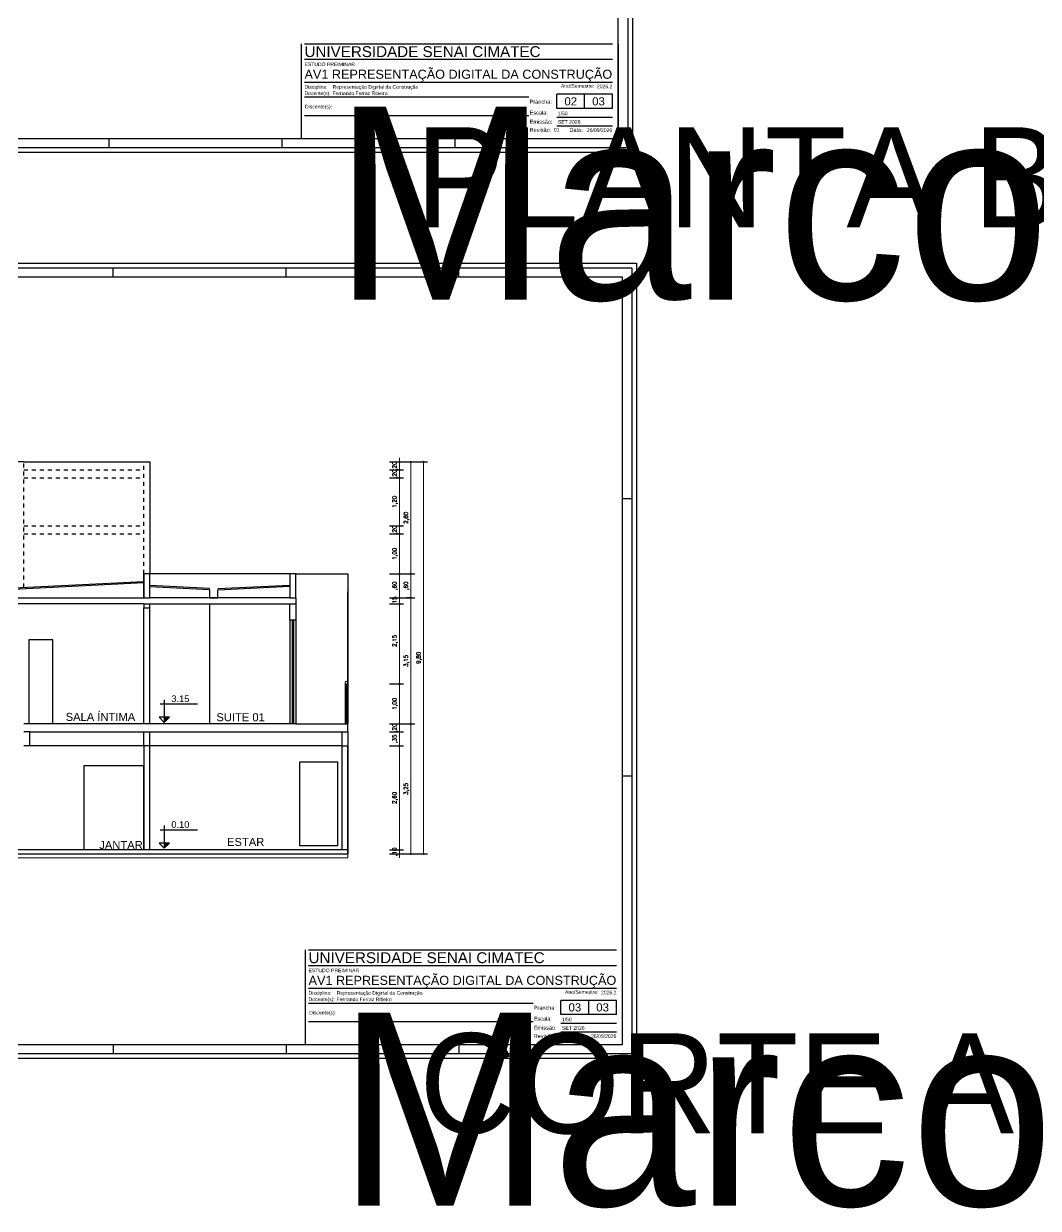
# Model space of a CAD drawing. Header units: metres. Extents: x 6 to 129, y -48 to 19.
# Drawn here: x 19.16 to 44.52, y -47.99 to -18.38 of the extents above; entities that cross this region are included whole.
import ezdxf
from ezdxf.enums import TextEntityAlignment as Align

# ---------------------------------------------------------------- set-up
doc = ezdxf.new("R2018")
doc.units = ezdxf.units.M
doc.header["$LTSCALE"] = 0.00025
doc.linetypes.add('HIDDEN', pattern=[9.525, 6.35, -3.175])
doc.layers.add('0_MRG_AUX', color=7, linetype='Continuous', true_color=0xecbcd1)
doc.layers.add('CAR_0', color=7, linetype='Continuous', true_color=0xff6b00)
for name, color, linetype in [('ARQ_ALV CT', 5, 'Continuous'), ('ARQ_ALV VS', 2, 'Continuous'), ('ARQ_CONC CT', 6, 'Continuous'), ('ARQ_DIV', 3, 'Continuous'), ('ARQ_ESQ CT', 30, 'Continuous'), ('ARQ_METAL CT', 2, 'Continuous'), ('ARQ_PISO', 1, 'Continuous'), ('ARQ_PROJ INF', 1, 'HIDDEN'), ('ARQ_TXT 02', 2, 'Continuous'), ('ARQ_VISTA 01', 1, 'Continuous'), ('CAR_LINHAS_CINZA', 8, 'Continuous'), ('CAR_LINHAS_DESTAQUE', 3, 'Continuous'), ('CAR_TEXTO_CINZA', 8, 'Continuous'), ('CAR_TEXTO_PRETO', 1, 'Continuous'), ('MRG_EXTERNA', 1, 'Continuous'), ('MRG_INTERNA', 2, 'Continuous'), ('SIMB_01', 1, 'Continuous'), ('SIMB_PREENCHIMENTO', 253, 'Continuous'), ('SIMB_TXT', 1, 'Continuous')]:
    doc.layers.add(name, color=color, linetype=linetype)
doc.layers.add('ARQ_CINZA 02', color=251, linetype='Continuous', lineweight=9)
doc.layers.add('ARQ_COTA_AZUL', color=5, linetype='Continuous', lineweight=20, true_color=0x0000ff)
doc.styles.add('Annot_2.0mm', font='arial.ttf', dxfattribs={"height": 2})
doc.styles.add('Arial', font='arial.ttf')
doc.styles.add('ROMANS', font='romans')
doc.styles.add('SIMB', font='arial.ttf')
doc.styles.get("Standard").update_dxf_attribs({"font": 'arial.ttf'})
doc.dimstyles.new('FF-01', dxfattribs={"dimscale": 100, "dimtxt": 0.002, "dimasz": 0.001, "dimexe": 0.002, "dimexo": 0.002, "dimgap": 0.001, "dimtad": 1, "dimzin": 4, "dimtxsty": 'ROMANS', "dimblk": 'DOT', "dimcen": 0.002, "dimclrd": 256, "dimclre": 256, "dimclrt": 1, "dimadec": 0, "dimazin": 0, "dimtfac": 0.09, "dimtix": 1, "dimtmove": 2, "dimatfit": 0, "dimldrblk": 'DOT', "dimfxl": 0.005, "dimfxlon": 1, "dimtolj": 1, "dimtzin": 4, "dimlwd": -1, "dimarcsym": 0})

# ---------------------------------------------------------------- blocks, each defined once
blk = doc.blocks.new('FORMATO_A0mmD')
at = {"layer": '0_MRG_AUX'}
blk.add_lwpolyline([(0, 851), (0, 0), (-1199, 0), (-1199, 851)], close=True, dxfattribs=at)
at = {"layer": 'MRG_EXTERNA'}
blk.add_lwpolyline([(-5, 846), (-5, 5), (-1194, 5), (-1194, 846)], close=True, dxfattribs=at)
at = {"layer": 'MRG_INTERNA'}
for p, q in [((-984, 836), (-984, 846)), ((-864.5, 836), (-864.5, 846)), ((-745, 836), (-745, 846)), ((-745, 836), (-745, 846)), ((-560, 836), (-560, 846)), ((-375, 836), (-375, 846)), ((-190, 836), (-190, 846)), ((-1169, 836), (-1169, 15)), ((-15, 836), (-1169, 836)), ((-15, 15), (-15, 836)), ((-1169, 599), (-1194, 599)), ((-5, 599), (-15, 599)), ((-1169, 302), (-1194, 302)), ((-5, 302), (-15, 302)), ((-1169, 15), (-15, 15)), ((-984, 15), (-984, 5)), ((-864.5, 15), (-864.5, 5)), ((-745, 15), (-745, 5)), ((-745, 15), (-745, 5)), ((-560, 15), (-560, 5)), ((-375, 15), (-375, 5)), ((-190, 15), (-190, 5))]:
    blk.add_line(p, q, dxfattribs=at)
blk = doc.blocks.new('carimbo')
at = {"layer": 'CAR_0'}
for p, q in [((-0.175, 0), (-0.175, 0.05225)), ((0, 0), (0, 0.05225)), ((-0.175, 0), (0, 0))]:
    blk.add_line(p, q, dxfattribs=at)
at = {"layer": 'CAR_LINHAS_CINZA'}
for p, q in [((-0.17336, 0.05225), (-0.00329, 0.05225)), ((-0.17336, 0.04375), (-0.00329, 0.04375)), ((-0.00329, 0.031), (-0.17336, 0.031)), ((-0.04936, 0.02275), (-0.17336, 0.02275)), ((-0.04936, 0.0125), (-0.17336, 0.0125))]:
    blk.add_line(p, q, dxfattribs=at)
at = {"layer": 'CAR_LINHAS_DESTAQUE'}
for p, q in [((-0.00329, 0.02443), (-0.03396, 0.02443)), ((-0.03396, 0.01665), (-0.03396, 0.02443)), ((-0.01862, 0.01665), (-0.01862, 0.02443)), ((-0.00329, 0.01665), (-0.00329, 0.02443)), ((-0.00329, 0.01665), (-0.03396, 0.01665))]:
    blk.add_line(p, q, dxfattribs=at)
at = {"layer": 'CAR_TEXTO_CINZA'}
for p, q in [((-0.00329, 0.01165), (-0.03396, 0.01165)), ((-0.00329, 0.00685), (-0.03396, 0.00685))]:
    blk.add_line(p, q, dxfattribs=at)
at = {"layer": 'CAR_TEXTO_CINZA', "style": 'Arial'}
for s, height, p in [('Disciplina:', 0.002, (-0.17336, 0.0275)), ('Ano/Semestre:', 0.002, (-0.03171, 0.02803)), ('Docente(s):', 0.002, (-0.17336, 0.024)), ('Prancha: ', 0.0022, (-0.049, 0.01921)), ('Escala:', 0.0022, (-0.049, 0.01315)), ('Emissão:', 0.0022, (-0.049, 0.00815)), ('Revisão: ', 0.0022, (-0.049, 0.00365)), ('Data:', 0.0022, (-0.02701, 0.00365))]:
    blk.add_text(s, height=height, dxfattribs=at).set_placement(p)
blk.add_text('Discente(s):', height=0.002, dxfattribs=at).set_placement((-0.17305, 0.01762), align=Align.MIDDLE_LEFT)
at = {"layer": 'CAR_TEXTO_CINZA', "style": 'Arial', "flags": 8}
blk.add_attdef('FASE', (-0.17336, 0.04), '', height=0.002, dxfattribs=at)
blk.add_attdef('A/S', text='', height=0.002, dxfattribs=at).set_placement((-0.00329, 0.02776), align=Align.RIGHT)
at = {"layer": 'CAR_TEXTO_PRETO', "lineweight": 30, "flags": 104}
blk.add_attdef('TITULO_01', text='', height=0.003, dxfattribs=at).set_placement((-0.11218, 0.00625), align=Align.MIDDLE_CENTER)
at = {"layer": 'CAR_TEXTO_PRETO', "linetype": 'Continuous', "style": 'Arial', "flags": 8}
for tag, p, height in [('IES-CURSO', (-0.17336, 0.045), 0.006), ('NOME', (-0.17336, 0.033), 0.005)]:
    blk.add_attdef(tag, p, '', height=height, dxfattribs=at)
at = {"layer": 'CAR_TEXTO_PRETO', "style": 'Arial', "flags": 8}
for tag, p in [('DISCIPLINA', (-0.15782, 0.0275)), ('DOCENTE', (-0.15788, 0.024)), ('DATAEMISSÃO', (-0.03335, 0.00815)), ('REVN', (-0.03563, 0.00379))]:
    blk.add_attdef(tag, p, '', height=0.002, dxfattribs=at)
for tag, p in [('NUM', (-0.02629, 0.02054)), ('TOT', (-0.01095, 0.02054))]:
    blk.add_attdef(tag, text='', height=0.0045, dxfattribs=at).set_placement(p, align=Align.MIDDLE_CENTER)
at = {"layer": 'CAR_TEXTO_PRETO', "lineweight": 30, "flags": 104}
blk.add_attdef('DISCENTE', text='', height=0.002, dxfattribs=at).set_placement((-0.15757, 0.01762), align=Align.MIDDLE_LEFT)
at = {"layer": 'CAR_TEXTO_PRETO', "style": 'Arial'}
blk.add_attdef('ESCALA', (-0.03346, 0.01285), '', height=0.002, dxfattribs=at)
at = {"layer": 'CAR_TEXTO_PRETO', "style": 'Arial', "flags": 8}
blk.add_attdef('REVDATA', text='', height=0.002, dxfattribs=at).set_placement((-0.00337, 0.00365), align=Align.RIGHT)
blk = doc.blocks.new('_Dot')
at = {"color": 0, "linetype": 'ByBlock', "lineweight": -2}
blk.add_line((-0.5, 0), (-1, 0), dxfattribs=at)
at = {"color": 0, "linetype": 'ByBlock', "const_width": 0.5}
blk.add_lwpolyline([(-0.25, 0, 1), (0.25, 0, 1)], format="xyb", close=True, dxfattribs=at)
blk = doc.blocks.new('*D33')
at = {"layer": 'ARQ_COTA_AZUL', "lineweight": -2, "transparency": 16777216}
for p, q in [((28.903, -29.334), (29.253, -29.334)), ((28.903, -39.134), (29.253, -39.134))]:
    blk.add_line(p, q, dxfattribs=at)
at = {"layer": 'ARQ_COTA_AZUL', "transparency": 16777216}
blk.add_line((29.153, -39.084), (29.153, -29.384), dxfattribs=at)
at = {"layer": 'ARQ_COTA_AZUL', "transparency": 16777216, "xscale": 0.05, "yscale": 0.05, "zscale": 0.05}
for p, rotation in [((29.153, -29.334), 90), ((29.153, -39.134), 270)]:
    blk.add_blockref('_Dot', p, dxfattribs=dict(at, rotation=rotation))
at = {"layer": 'ARQ_COTA_AZUL', "color": 1, "transparency": 16777216, "insert": (29.044, -34.234), "char_height": 0.1, "attachment_point": 5, "rotation": 90, "style": 'ROMANS'}
blk.add_mtext('\\A1;9,80', dxfattribs=at)
blk = doc.blocks.new('*D34')
at = {"layer": 'ARQ_COTA_AZUL', "lineweight": -2, "transparency": 16777216}
for p, q in [((11.861, -29.334), (11.511, -29.334)), ((11.861, -39.134), (11.511, -39.134))]:
    blk.add_line(p, q, dxfattribs=at)
at = {"layer": 'ARQ_COTA_AZUL', "transparency": 16777216}
blk.add_line((11.611, -29.384), (11.611, -39.084), dxfattribs=at)
at = {"layer": 'ARQ_COTA_AZUL', "transparency": 16777216, "xscale": 0.05, "yscale": 0.05, "zscale": 0.05}
for p, rotation in [((11.611, -29.334), 90), ((11.611, -39.134), 270)]:
    blk.add_blockref('_Dot', p, dxfattribs=dict(at, rotation=rotation))
at = {"layer": 'ARQ_COTA_AZUL', "color": 1, "transparency": 16777216, "insert": (11.502, -34.234), "char_height": 0.1, "attachment_point": 5, "rotation": 90, "style": 'ROMANS'}
blk.add_mtext('\\A1;9,80', dxfattribs=at)
blk = doc.blocks.new('*D35')
at = {"layer": 'ARQ_COTA_AZUL', "lineweight": -2, "transparency": 16777216}
for p, q in [((28.587, -29.334), (28.937, -29.334)), ((28.587, -32.134), (28.937, -32.134))]:
    blk.add_line(p, q, dxfattribs=at)
at = {"layer": 'ARQ_COTA_AZUL', "transparency": 16777216}
blk.add_line((28.837, -29.384), (28.837, -32.084), dxfattribs=at)
at = {"layer": 'ARQ_COTA_AZUL', "transparency": 16777216, "xscale": 0.05, "yscale": 0.05, "zscale": 0.05}
for p, rotation in [((28.837, -29.334), 90), ((28.837, -32.134), 270)]:
    blk.add_blockref('_Dot', p, dxfattribs=dict(at, rotation=rotation))
at = {"layer": 'ARQ_COTA_AZUL', "color": 1, "transparency": 16777216, "insert": (28.728, -30.734), "char_height": 0.1, "attachment_point": 5, "rotation": 90, "style": 'ROMANS'}
blk.add_mtext('\\A1;2,80', dxfattribs=at)
blk = doc.blocks.new('*D36')
at = {"layer": 'ARQ_COTA_AZUL', "lineweight": -2, "transparency": 16777216}
for p, q in [((28.587, -32.134), (28.937, -32.134)), ((28.587, -32.734), (28.937, -32.734))]:
    blk.add_line(p, q, dxfattribs=at)
at = {"layer": 'ARQ_COTA_AZUL', "transparency": 16777216}
blk.add_line((28.837, -32.184), (28.837, -32.684), dxfattribs=at)
at = {"layer": 'ARQ_COTA_AZUL', "transparency": 16777216, "xscale": 0.05, "yscale": 0.05, "zscale": 0.05}
for p, rotation in [((28.837, -32.134), 90), ((28.837, -32.734), 270)]:
    blk.add_blockref('_Dot', p, dxfattribs=dict(at, rotation=rotation))
at = {"layer": 'ARQ_COTA_AZUL', "color": 1, "transparency": 16777216, "insert": (28.728, -32.434), "char_height": 0.1, "attachment_point": 5, "rotation": 90, "style": 'ROMANS'}
blk.add_mtext('\\A1;,60', dxfattribs=at)
blk = doc.blocks.new('*D37')
at = {"layer": 'ARQ_COTA_AZUL', "lineweight": -2, "transparency": 16777216}
for p, q in [((28.837, -32.734), (28.737, -32.734)), ((28.587, -35.884), (28.937, -35.884))]:
    blk.add_line(p, q, dxfattribs=at)
at = {"layer": 'ARQ_COTA_AZUL', "transparency": 16777216}
blk.add_line((28.837, -35.834), (28.837, -32.784), dxfattribs=at)
at = {"layer": 'ARQ_COTA_AZUL', "transparency": 16777216, "xscale": 0.05, "yscale": 0.05, "zscale": 0.05}
for p, rotation in [((28.837, -32.734), 90), ((28.837, -35.884), 270)]:
    blk.add_blockref('_Dot', p, dxfattribs=dict(at, rotation=rotation))
at = {"layer": 'ARQ_COTA_AZUL', "color": 1, "transparency": 16777216, "insert": (28.728, -34.309), "char_height": 0.1, "attachment_point": 5, "rotation": 90, "style": 'ROMANS'}
blk.add_mtext('\\A1;3,15', dxfattribs=at)
blk = doc.blocks.new('*D38')
at = {"layer": 'ARQ_COTA_AZUL', "lineweight": -2, "transparency": 16777216}
for p, q in [((28.587, -35.884), (28.937, -35.884)), ((28.587, -39.134), (28.937, -39.134))]:
    blk.add_line(p, q, dxfattribs=at)
at = {"layer": 'ARQ_COTA_AZUL', "transparency": 16777216}
blk.add_line((28.837, -35.934), (28.837, -39.084), dxfattribs=at)
at = {"layer": 'ARQ_COTA_AZUL', "transparency": 16777216, "xscale": 0.05, "yscale": 0.05, "zscale": 0.05}
for p, rotation in [((28.837, -35.884), 90), ((28.837, -39.134), 270)]:
    blk.add_blockref('_Dot', p, dxfattribs=dict(at, rotation=rotation))
at = {"layer": 'ARQ_COTA_AZUL', "color": 1, "transparency": 16777216, "insert": (28.728, -37.509), "char_height": 0.1, "attachment_point": 5, "rotation": 90, "style": 'ROMANS'}
blk.add_mtext('\\A1;3,25', dxfattribs=at)
blk = doc.blocks.new('*D39')
at = {"layer": 'ARQ_COTA_AZUL', "lineweight": -2, "transparency": 16777216}
for p, q in [((28.302, -39.034), (28.652, -39.034)), ((28.302, -39.134), (28.652, -39.134))]:
    blk.add_line(p, q, dxfattribs=at)
at = {"layer": 'ARQ_COTA_AZUL', "transparency": 16777216}
for p, q in [((28.552, -38.984), (28.552, -38.934)), ((28.552, -39.034), (28.552, -39.134)), ((28.552, -39.184), (28.552, -39.234))]:
    blk.add_line(p, q, dxfattribs=at)
at = {"layer": 'ARQ_COTA_AZUL', "transparency": 16777216, "xscale": 0.05, "yscale": 0.05, "zscale": 0.05}
for p, rotation in [((28.552, -39.034), 270), ((28.552, -39.134), 90)]:
    blk.add_blockref('_Dot', p, dxfattribs=dict(at, rotation=rotation))
at = {"layer": 'ARQ_COTA_AZUL', "color": 1, "transparency": 16777216, "insert": (28.442, -39.084), "char_height": 0.1, "attachment_point": 5, "rotation": 90, "style": 'ROMANS'}
blk.add_mtext('\\A1;,10', dxfattribs=at)
blk = doc.blocks.new('*D40')
at = {"layer": 'ARQ_COTA_AZUL', "lineweight": -2, "transparency": 16777216}
for p, q in [((28.302, -36.434), (28.652, -36.434)), ((28.302, -39.034), (28.652, -39.034))]:
    blk.add_line(p, q, dxfattribs=at)
at = {"layer": 'ARQ_COTA_AZUL', "transparency": 16777216}
blk.add_line((28.552, -36.484), (28.552, -38.984), dxfattribs=at)
at = {"layer": 'ARQ_COTA_AZUL', "transparency": 16777216, "xscale": 0.05, "yscale": 0.05, "zscale": 0.05}
for p, rotation in [((28.552, -36.434), 90), ((28.552, -39.034), 270)]:
    blk.add_blockref('_Dot', p, dxfattribs=dict(at, rotation=rotation))
at = {"layer": 'ARQ_COTA_AZUL', "color": 1, "transparency": 16777216, "insert": (28.442, -37.734), "char_height": 0.1, "attachment_point": 5, "rotation": 90, "style": 'ROMANS'}
blk.add_mtext('\\A1;2,60', dxfattribs=at)
blk = doc.blocks.new('*D41')
at = {"layer": 'ARQ_COTA_AZUL', "lineweight": -2, "transparency": 16777216}
for p, q in [((28.302, -36.084), (28.652, -36.084)), ((28.302, -36.434), (28.652, -36.434))]:
    blk.add_line(p, q, dxfattribs=at)
at = {"layer": 'ARQ_COTA_AZUL', "transparency": 16777216}
blk.add_line((28.552, -36.134), (28.552, -36.384), dxfattribs=at)
at = {"layer": 'ARQ_COTA_AZUL', "transparency": 16777216, "xscale": 0.05, "yscale": 0.05, "zscale": 0.05}
for p, rotation in [((28.552, -36.084), 90), ((28.552, -36.434), 270)]:
    blk.add_blockref('_Dot', p, dxfattribs=dict(at, rotation=rotation))
at = {"layer": 'ARQ_COTA_AZUL', "color": 1, "transparency": 16777216, "insert": (28.442, -36.259), "char_height": 0.1, "attachment_point": 5, "rotation": 90, "style": 'ROMANS'}
blk.add_mtext('\\A1;,35', dxfattribs=at)
blk = doc.blocks.new('*D42')
at = {"layer": 'ARQ_COTA_AZUL', "transparency": 16777216}
for p, q in [((28.552, -35.834), (28.552, -35.784)), ((28.552, -36.084), (28.552, -35.884)), ((28.552, -36.134), (28.552, -36.184))]:
    blk.add_line(p, q, dxfattribs=at)
at = {"layer": 'ARQ_COTA_AZUL', "lineweight": -2, "transparency": 16777216}
for p, q in [((28.302, -35.884), (28.652, -35.884)), ((28.302, -36.084), (28.652, -36.084))]:
    blk.add_line(p, q, dxfattribs=at)
at = {"layer": 'ARQ_COTA_AZUL', "transparency": 16777216, "xscale": 0.05, "yscale": 0.05, "zscale": 0.05}
for p, rotation in [((28.552, -35.884), 270), ((28.552, -36.084), 90)]:
    blk.add_blockref('_Dot', p, dxfattribs=dict(at, rotation=rotation))
at = {"layer": 'ARQ_COTA_AZUL', "color": 1, "transparency": 16777216, "insert": (28.442, -35.984), "char_height": 0.1, "attachment_point": 5, "rotation": 90, "style": 'ROMANS'}
blk.add_mtext('\\A1;,20', dxfattribs=at)
blk = doc.blocks.new('*D43')
at = {"layer": 'ARQ_COTA_AZUL', "lineweight": -2, "transparency": 16777216}
for p, q in [((28.302, -34.884), (28.652, -34.884)), ((28.302, -35.884), (28.652, -35.884))]:
    blk.add_line(p, q, dxfattribs=at)
at = {"layer": 'ARQ_COTA_AZUL', "transparency": 16777216}
blk.add_line((28.552, -35.834), (28.552, -34.934), dxfattribs=at)
at = {"layer": 'ARQ_COTA_AZUL', "transparency": 16777216, "xscale": 0.05, "yscale": 0.05, "zscale": 0.05}
for p, rotation in [((28.552, -34.884), 90), ((28.552, -35.884), 270)]:
    blk.add_blockref('_Dot', p, dxfattribs=dict(at, rotation=rotation))
at = {"layer": 'ARQ_COTA_AZUL', "color": 1, "transparency": 16777216, "insert": (28.442, -35.384), "char_height": 0.1, "attachment_point": 5, "rotation": 90, "style": 'ROMANS'}
blk.add_mtext('\\A1;1,00', dxfattribs=at)
blk = doc.blocks.new('*D44')
at = {"layer": 'ARQ_COTA_AZUL', "lineweight": -2, "transparency": 16777216}
for p, q in [((28.302, -32.734), (28.652, -32.734)), ((28.302, -34.884), (28.652, -34.884))]:
    blk.add_line(p, q, dxfattribs=at)
at = {"layer": 'ARQ_COTA_AZUL', "transparency": 16777216}
blk.add_line((28.552, -34.834), (28.552, -32.784), dxfattribs=at)
at = {"layer": 'ARQ_COTA_AZUL', "transparency": 16777216, "xscale": 0.05, "yscale": 0.05, "zscale": 0.05}
for p, rotation in [((28.552, -32.734), 90), ((28.552, -34.884), 270)]:
    blk.add_blockref('_Dot', p, dxfattribs=dict(at, rotation=rotation))
at = {"layer": 'ARQ_COTA_AZUL', "color": 1, "transparency": 16777216, "insert": (28.442, -33.809), "char_height": 0.1, "attachment_point": 5, "rotation": 90, "style": 'ROMANS'}
blk.add_mtext('\\A1;2,15', dxfattribs=at)
blk = doc.blocks.new('*D45')
at = {"layer": 'ARQ_COTA_AZUL', "lineweight": -2, "transparency": 16777216}
for p, q in [((28.302, -32.734), (28.652, -32.734)), ((28.302, -32.884), (28.652, -32.884))]:
    blk.add_line(p, q, dxfattribs=at)
at = {"layer": 'ARQ_COTA_AZUL', "transparency": 16777216}
for p, q in [((28.552, -32.684), (28.552, -32.634)), ((28.552, -32.734), (28.552, -32.884)), ((28.552, -32.934), (28.552, -32.984))]:
    blk.add_line(p, q, dxfattribs=at)
at = {"layer": 'ARQ_COTA_AZUL', "transparency": 16777216, "xscale": 0.05, "yscale": 0.05, "zscale": 0.05}
for p, rotation in [((28.552, -32.734), 270), ((28.552, -32.884), 90)]:
    blk.add_blockref('_Dot', p, dxfattribs=dict(at, rotation=rotation))
at = {"layer": 'ARQ_COTA_AZUL', "color": 1, "transparency": 16777216, "insert": (28.442, -32.809), "char_height": 0.1, "attachment_point": 5, "rotation": 90, "style": 'ROMANS'}
blk.add_mtext('\\A1;,15', dxfattribs=at)
blk = doc.blocks.new('*D46')
at = {"layer": 'ARQ_COTA_AZUL', "lineweight": -2, "transparency": 16777216}
for p, q in [((28.302, -32.734), (28.652, -32.734)), ((28.302, -32.884), (28.652, -32.884))]:
    blk.add_line(p, q, dxfattribs=at)
at = {"layer": 'ARQ_COTA_AZUL', "transparency": 16777216}
for p, q in [((28.552, -32.684), (28.552, -32.634)), ((28.552, -32.734), (28.552, -32.884)), ((28.552, -32.934), (28.552, -32.984))]:
    blk.add_line(p, q, dxfattribs=at)
at = {"layer": 'ARQ_COTA_AZUL', "transparency": 16777216, "xscale": 0.05, "yscale": 0.05, "zscale": 0.05}
for p, rotation in [((28.552, -32.734), 270), ((28.552, -32.884), 90)]:
    blk.add_blockref('_Dot', p, dxfattribs=dict(at, rotation=rotation))
at = {"layer": 'ARQ_COTA_AZUL', "color": 1, "transparency": 16777216, "insert": (28.442, -32.809), "char_height": 0.1, "attachment_point": 5, "rotation": 90, "style": 'ROMANS'}
blk.add_mtext('\\A1;,15', dxfattribs=at)
blk = doc.blocks.new('*D47')
at = {"layer": 'ARQ_COTA_AZUL', "lineweight": -2, "transparency": 16777216}
for p, q in [((28.302, -32.134), (28.652, -32.134)), ((28.302, -32.734), (28.652, -32.734))]:
    blk.add_line(p, q, dxfattribs=at)
at = {"layer": 'ARQ_COTA_AZUL', "transparency": 16777216}
blk.add_line((28.552, -32.184), (28.552, -32.684), dxfattribs=at)
at = {"layer": 'ARQ_COTA_AZUL', "transparency": 16777216, "xscale": 0.05, "yscale": 0.05, "zscale": 0.05}
for p, rotation in [((28.552, -32.134), 90), ((28.552, -32.734), 270)]:
    blk.add_blockref('_Dot', p, dxfattribs=dict(at, rotation=rotation))
at = {"layer": 'ARQ_COTA_AZUL', "color": 1, "transparency": 16777216, "insert": (28.442, -32.434), "char_height": 0.1, "attachment_point": 5, "rotation": 90, "style": 'ROMANS'}
blk.add_mtext('\\A1;,60', dxfattribs=at)
blk = doc.blocks.new('*D48')
at = {"layer": 'ARQ_COTA_AZUL', "lineweight": -2, "transparency": 16777216}
for p, q in [((28.302, -31.134), (28.652, -31.134)), ((28.302, -32.134), (28.652, -32.134))]:
    blk.add_line(p, q, dxfattribs=at)
at = {"layer": 'ARQ_COTA_AZUL', "transparency": 16777216}
blk.add_line((28.552, -32.084), (28.552, -31.184), dxfattribs=at)
at = {"layer": 'ARQ_COTA_AZUL', "transparency": 16777216, "xscale": 0.05, "yscale": 0.05, "zscale": 0.05}
for p, rotation in [((28.552, -31.134), 90), ((28.552, -32.134), 270)]:
    blk.add_blockref('_Dot', p, dxfattribs=dict(at, rotation=rotation))
at = {"layer": 'ARQ_COTA_AZUL', "color": 1, "transparency": 16777216, "insert": (28.442, -31.634), "char_height": 0.1, "attachment_point": 5, "rotation": 90, "style": 'ROMANS'}
blk.add_mtext('\\A1;1,00', dxfattribs=at)
blk = doc.blocks.new('*D49')
at = {"layer": 'ARQ_COTA_AZUL', "lineweight": -2, "transparency": 16777216}
for p, q in [((28.302, -30.934), (28.652, -30.934)), ((28.302, -31.134), (28.652, -31.134))]:
    blk.add_line(p, q, dxfattribs=at)
at = {"layer": 'ARQ_COTA_AZUL', "transparency": 16777216}
for p, q in [((28.552, -30.884), (28.552, -30.834)), ((28.552, -30.934), (28.552, -31.134)), ((28.552, -31.184), (28.552, -31.234))]:
    blk.add_line(p, q, dxfattribs=at)
at = {"layer": 'ARQ_COTA_AZUL', "transparency": 16777216, "xscale": 0.05, "yscale": 0.05, "zscale": 0.05}
for p, rotation in [((28.552, -30.934), 270), ((28.552, -31.134), 90)]:
    blk.add_blockref('_Dot', p, dxfattribs=dict(at, rotation=rotation))
at = {"layer": 'ARQ_COTA_AZUL', "color": 1, "transparency": 16777216, "insert": (28.442, -31.034), "char_height": 0.1, "attachment_point": 5, "rotation": 90, "style": 'ROMANS'}
blk.add_mtext('\\A1;,20', dxfattribs=at)
blk = doc.blocks.new('*D50')
at = {"layer": 'ARQ_COTA_AZUL', "lineweight": -2, "transparency": 16777216}
for p, q in [((28.302, -29.734), (28.652, -29.734)), ((28.302, -30.934), (28.652, -30.934))]:
    blk.add_line(p, q, dxfattribs=at)
at = {"layer": 'ARQ_COTA_AZUL', "transparency": 16777216}
blk.add_line((28.552, -30.884), (28.552, -29.784), dxfattribs=at)
at = {"layer": 'ARQ_COTA_AZUL', "transparency": 16777216, "xscale": 0.05, "yscale": 0.05, "zscale": 0.05}
for p, rotation in [((28.552, -29.734), 90), ((28.552, -30.934), 270)]:
    blk.add_blockref('_Dot', p, dxfattribs=dict(at, rotation=rotation))
at = {"layer": 'ARQ_COTA_AZUL', "color": 1, "transparency": 16777216, "insert": (28.442, -30.334), "char_height": 0.1, "attachment_point": 5, "rotation": 90, "style": 'ROMANS'}
blk.add_mtext('\\A1;1,20', dxfattribs=at)
blk = doc.blocks.new('*D51')
at = {"layer": 'ARQ_COTA_AZUL', "lineweight": -2, "transparency": 16777216}
for p, q in [((28.302, -29.534), (28.652, -29.534)), ((28.302, -29.734), (28.652, -29.734))]:
    blk.add_line(p, q, dxfattribs=at)
at = {"layer": 'ARQ_COTA_AZUL', "transparency": 16777216}
for p, q in [((28.552, -29.484), (28.552, -29.434)), ((28.552, -29.734), (28.552, -29.534)), ((28.552, -29.784), (28.552, -29.834))]:
    blk.add_line(p, q, dxfattribs=at)
at = {"layer": 'ARQ_COTA_AZUL', "transparency": 16777216, "xscale": 0.05, "yscale": 0.05, "zscale": 0.05}
for p, rotation in [((28.552, -29.534), 270), ((28.552, -29.734), 90)]:
    blk.add_blockref('_Dot', p, dxfattribs=dict(at, rotation=rotation))
at = {"layer": 'ARQ_COTA_AZUL', "color": 1, "transparency": 16777216, "insert": (28.442, -29.634), "char_height": 0.1, "attachment_point": 5, "rotation": 90, "style": 'ROMANS'}
blk.add_mtext('\\A1;,20', dxfattribs=at)
blk = doc.blocks.new('*D52')
at = {"layer": 'ARQ_COTA_AZUL', "transparency": 16777216}
for p, q in [((28.552, -29.284), (28.552, -29.234)), ((28.552, -29.534), (28.552, -29.334)), ((28.552, -29.584), (28.552, -29.634))]:
    blk.add_line(p, q, dxfattribs=at)
at = {"layer": 'ARQ_COTA_AZUL', "lineweight": -2, "transparency": 16777216}
for p, q in [((28.302, -29.334), (28.652, -29.334)), ((28.302, -29.534), (28.652, -29.534))]:
    blk.add_line(p, q, dxfattribs=at)
at = {"layer": 'ARQ_COTA_AZUL', "transparency": 16777216, "xscale": 0.05, "yscale": 0.05, "zscale": 0.05}
for p, rotation in [((28.552, -29.334), 270), ((28.552, -29.534), 90)]:
    blk.add_blockref('_Dot', p, dxfattribs=dict(at, rotation=rotation))
at = {"layer": 'ARQ_COTA_AZUL', "color": 1, "transparency": 16777216, "insert": (28.442, -29.434), "char_height": 0.1, "attachment_point": 5, "rotation": 90, "style": 'ROMANS'}
blk.add_mtext('\\A1;,20', dxfattribs=at)
blk = doc.blocks.new('*D55')
at = {"layer": 'ARQ_COTA_AZUL', "lineweight": -2, "transparency": 16777216}
for p, q in [((12.153, -29.334), (11.803, -29.334)), ((12.153, -32.134), (11.803, -32.134))]:
    blk.add_line(p, q, dxfattribs=at)
at = {"layer": 'ARQ_COTA_AZUL', "transparency": 16777216}
blk.add_line((11.903, -32.084), (11.903, -29.384), dxfattribs=at)
at = {"layer": 'ARQ_COTA_AZUL', "transparency": 16777216, "xscale": 0.05, "yscale": 0.05, "zscale": 0.05}
for p, rotation in [((11.903, -29.334), 90), ((11.903, -32.134), 270)]:
    blk.add_blockref('_Dot', p, dxfattribs=dict(at, rotation=rotation))
at = {"layer": 'ARQ_COTA_AZUL', "color": 1, "transparency": 16777216, "insert": (11.793, -30.734), "char_height": 0.1, "attachment_point": 5, "rotation": 90, "style": 'ROMANS'}
blk.add_mtext('\\A1;2,80', dxfattribs=at)
blk = doc.blocks.new('*D56')
at = {"layer": 'ARQ_COTA_AZUL', "lineweight": -2, "transparency": 16777216}
for p, q in [((12.482, -29.334), (12.132, -29.334)), ((12.482, -32.134), (12.132, -32.134))]:
    blk.add_line(p, q, dxfattribs=at)
at = {"layer": 'ARQ_COTA_AZUL', "transparency": 16777216}
blk.add_line((12.232, -29.384), (12.232, -32.084), dxfattribs=at)
at = {"layer": 'ARQ_COTA_AZUL', "transparency": 16777216, "xscale": 0.05, "yscale": 0.05, "zscale": 0.05}
for p, rotation in [((12.232, -29.334), 90), ((12.232, -32.134), 270)]:
    blk.add_blockref('_Dot', p, dxfattribs=dict(at, rotation=rotation))
at = {"layer": 'ARQ_COTA_AZUL', "color": 1, "transparency": 16777216, "insert": (12.122, -30.734), "char_height": 0.1, "attachment_point": 5, "rotation": 90, "style": 'ROMANS'}
blk.add_mtext('\\A1;2,80', dxfattribs=at)
blk = doc.blocks.new('nivel_CT_A_D')
at = {"layer": 'SIMB_PREENCHIMENTO', "transparency": 33554587}
h = blk.add_hatch(color=256, dxfattribs=at)
h.dxf.hatch_style = 1
h.paths.add_polyline_path([(1.56, 1.56), (0, 1.56), (0, 0)])
at = {"layer": 'SIMB_01'}
for p, q in [((-1.25, 5.56), (10, 5.56)), ((0, 6.81), (0, 0))]:
    blk.add_line(p, q, dxfattribs=at)
blk.add_lwpolyline([(-1.56, 1.56), (0, 0), (1.56, 1.56), (-1.56, 1.56)], dxfattribs=at)
at = {"layer": 'SIMB_TXT', "style": 'SIMB'}
blk.add_attdef('00,00', (2.12, 6.14), '', height=2, dxfattribs=at)

msp = doc.modelspace()

# ---------------------------------------------------------------- linework, layer by layer
msp.add_line((22.163, -36.434), (22.163, -36.434))
at = {"layer": 'ARQ_ALV CT'}
for p, q in [((22.163, -32.134), (22.163, -32.734)), ((22.163, -32.734), (22.163, -32.134)), ((22.313, -32.134), (22.163, -32.134)), ((22.313, -32.734), (22.313, -32.134)), ((25.963, -32.134), (25.813, -32.134)), ((25.813, -32.134), (25.813, -32.734)), ((25.963, -32.734), (25.963, -32.134)), ((27.263, -32.734), (27.263, -32.584)), ((27.263, -34.884), (27.263, -32.734)), ((22.163, -32.884), (22.163, -32.984)), ((22.163, -35.884), (22.163, -32.984)), ((22.163, -32.984), (22.313, -32.984)), ((22.313, -32.984), (22.313, -32.884)), ((22.313, -35.884), (22.313, -32.984)), ((25.813, -33.284), (25.813, -32.884)), ((25.963, -32.884), (25.963, -33.284)), ((25.813, -33.284), (25.963, -33.284)), ((27.263, -35.884), (27.263, -34.884)), ((19.313, -36.434), (19.313, -36.084)), ((22.163, -36.434), (22.163, -36.084)), ((22.313, -36.434), (22.313, -36.084)), ((27.113, -36.084), (27.113, -36.434)), ((27.263, -36.084), (27.263, -36.434)), ((19.313, -36.434), (19.163, -36.434)), ((22.163, -36.434), (22.163, -39.034)), ((22.313, -36.434), (22.163, -36.434)), ((22.313, -39.034), (22.313, -36.434)), ((27.113, -36.434), (27.113, -39.034)), ((27.113, -36.434), (27.263, -36.434)), ((27.263, -36.434), (27.263, -39.134)), ((27.263, -39.134), (27.263, -36.434)), ((22.163, -36.934), (20.663, -36.934)), ((20.663, -36.934), (20.663, -39.034)), ((22.163, -39.034), (22.163, -36.934)), ((27.263, -39.134), (27.263, -39.034))]:
    msp.add_line(p, q, dxfattribs=at)
at = {"layer": 'ARQ_ALV VS'}
for p, q in [((19.163, -29.334), (19.013, -29.334)), ((19.163, -29.334), (22.163, -29.334)), ((22.163, -29.334), (22.313, -29.334)), ((22.313, -29.334), (22.313, -32.134)), ((25.963, -32.134), (22.313, -32.134)), ((25.963, -32.134), (27.263, -32.134)), ((27.263, -32.134), (27.263, -35.884)), ((26.064, -38.934), (26.064, -36.834)), ((26.064, -36.834), (27.013, -36.834)), ((27.013, -38.934), (27.013, -36.834)), ((27.013, -38.934), (26.064, -38.934))]:
    msp.add_line(p, q, dxfattribs=at)
msp.add_arc((27.233, -34.86), 0.0385, 321.1212, 218.8788, dxfattribs=at)
at = {"layer": 'ARQ_CINZA 02'}
for p, q in [((13.163, -39.234), (27.263, -39.234)), ((27.263, -39.234), (27.263, -39.134))]:
    msp.add_line(p, q, dxfattribs=at)
at = {"layer": 'ARQ_CONC CT'}
for p, q in [((15.913, -32.734), (22.163, -32.734)), ((22.163, -32.734), (22.313, -32.734)), ((25.813, -32.734), (22.313, -32.734)), ((25.813, -32.734), (25.963, -32.734)), ((25.963, -32.734), (25.963, -32.884)), ((22.163, -32.884), (15.913, -32.884)), ((22.163, -32.884), (22.313, -32.884)), ((22.313, -32.884), (25.813, -32.884)), ((25.813, -32.884), (25.963, -32.884)), ((25.963, -35.884), (19.163, -35.884)), ((19.313, -36.084), (19.163, -36.084)), ((19.313, -36.084), (22.313, -36.084)), ((22.313, -36.084), (25.963, -36.084)), ((25.963, -35.884), (27.263, -35.884)), ((25.963, -36.084), (27.263, -36.084)), ((27.263, -36.084), (27.263, -35.884)), ((27.263, -39.034), (15.763, -39.034)), ((27.263, -39.134), (27.263, -39.034)), ((13.163, -39.134), (27.263, -39.134))]:
    msp.add_line(p, q, dxfattribs=at)
at = {"layer": 'ARQ_DIV'}
for p, q in [((23.813, -35.884), (23.813, -32.884)), ((22.163, -36.434), (19.313, -36.434)), ((27.113, -36.434), (22.313, -36.434))]:
    msp.add_line(p, q, dxfattribs=at)
at = {"layer": 'ARQ_ESQ CT'}
for p, q in [((25.873, -33.284), (25.873, -35.884)), ((25.903, -33.284), (25.903, -35.884)), ((19.888, -33.784), (19.29, -33.784)), ((19.29, -33.784), (19.29, -35.884)), ((19.888, -35.884), (19.888, -33.784))]:
    msp.add_line(p, q, dxfattribs=at)
at = {"layer": 'ARQ_METAL CT'}
for p, q in [((18.566, -32.504), (22.161, -32.324)), ((18.567, -32.534), (22.163, -32.354)), ((23.814, -32.504), (22.313, -32.429)), ((23.813, -32.534), (22.313, -32.459)), ((23.813, -32.734), (23.813, -32.534)), ((24.011, -32.504), (25.813, -32.414)), ((24.013, -32.534), (25.813, -32.444)), ((24.013, -32.734), (24.013, -32.534)), ((23.813, -32.734), (24.013, -32.734))]:
    msp.add_line(p, q, dxfattribs=at)
at = {"layer": 'ARQ_PISO'}
for p, q in [((25.813, -33.284), (25.813, -35.884)), ((25.963, -33.284), (25.963, -35.884))]:
    msp.add_line(p, q, dxfattribs=at)
at = {"layer": 'ARQ_PROJ INF'}
for p, q in [((19.163, -32.474), (19.163, -29.334)), ((19.163, -29.534), (22.163, -29.534)), ((22.163, -32.134), (22.163, -29.334)), ((19.163, -29.734), (22.163, -29.734)), ((19.163, -30.934), (22.163, -30.934)), ((19.163, -31.134), (22.163, -31.134))]:
    msp.add_line(p, q, dxfattribs=at)
at = {"layer": 'ARQ_VISTA 01'}
for p, q in [((27.203, -35.884), (27.203, -34.884)), ((27.233, -35.884), (27.233, -34.884)), ((27.263, -35.884), (27.263, -34.884))]:
    msp.add_line(p, q, dxfattribs=at)

# ---------------------------------------------------------------- block references
at = {"xscale": 0.02335887090018044, "yscale": 0.02335887090018044, "zscale": 0.02335887090018044}
for p in [(34.372, -21.605), (34.478, -44.248)]:
    msp.add_blockref('FORMATO_A0mmD', p, dxfattribs=at)
ref = msp.add_blockref('carimbo', (34.022, -21.254), dxfattribs=dict(xscale=45.24008606927378, yscale=45.24008606927378, zscale=45.24008606927378))
ref.add_attrib('FASE', 'ESTUDO PREIMINAR', (26.179, -19.445), dxfattribs={"layer": 'CAR_TEXTO_CINZA', "height": 0.09048, "style": 'Arial'})
ref.add_attrib('NOME', 'AV1 REPRESENTAÇÃO DIGITAL DA CONSTRUÇÃO', (26.179, -19.761), dxfattribs={"layer": 'CAR_TEXTO_CINZA', "color": 7, "linetype": 'Continuous', "height": 0.2262, "style": 'Arial'})
ref.add_attrib('DISCIPLINA', 'Representação Digirtal da Construção', (26.882, -20.01), dxfattribs={"layer": 'CAR_TEXTO_CINZA', "height": 0.09048, "style": 'Arial'})
ref.add_attrib('DOCENTE', 'Fernando Ferraz Ribeiro', (26.879, -20.169), dxfattribs={"layer": 'CAR_TEXTO_CINZA', "height": 0.09048, "style": 'Arial'})
lines = msp.add_mtext('PLANTA BAIXA PAV. SUPERIOR', dxfattribs={"layer": 'CAR_TEXTO_CINZA', "color": 7, "insert": (28.947, -20.972), "char_height": 2.5, "attachment_point": 1})
ref.add_attrib('TITULO_01', '', (28.947, -20.972), dxfattribs={"flags": 104}).embed_mtext(lines)
ref.add_attrib('ESCALA', '1/50', (32.508, -20.673), dxfattribs={"layer": 'CAR_TEXTO_CINZA', "color": 3, "height": 0.0905, "style": 'Arial'})
ref.add_attrib('DATAEMISSÃO', 'SET 2026', (32.513, -20.885), dxfattribs={"layer": 'CAR_TEXTO_CINZA', "height": 0.0905, "style": 'Arial'})
ref.add_attrib('NUM', '02', dxfattribs={"layer": 'CAR_TEXTO_CINZA', "color": 7, "height": 0.2036, "style": 'Arial'}).set_placement((32.832, -20.325), align=Align.MIDDLE_CENTER)
ref.add_attrib('TOT', '03', dxfattribs={"layer": 'CAR_TEXTO_CINZA', "color": 7, "height": 0.2036, "style": 'Arial'}).set_placement((33.526, -20.325), align=Align.MIDDLE_CENTER)
ref.add_attrib('REVN', '01', (32.41, -21.083), dxfattribs={"layer": 'CAR_TEXTO_CINZA', "height": 0.0905, "style": 'Arial'})
ref.add_attrib('REVDATA', '26/09/2026', dxfattribs={"layer": 'CAR_TEXTO_CINZA', "height": 0.0905, "style": 'Arial'}).set_placement((33.869, -21.089), align=Align.RIGHT)
ref.add_attrib('IES-CURSO', 'UNIVERSIDADE SENAI CIMATEC', (26.179, -19.218), dxfattribs={"layer": 'CAR_TEXTO_CINZA', "color": 7, "linetype": 'Continuous', "height": 0.27144, "style": 'Arial'})
ref.add_attrib('A/S', '2026.2', dxfattribs={"layer": 'CAR_TEXTO_CINZA', "height": 0.0905, "style": 'Arial'}).set_placement((33.873, -19.998), align=Align.RIGHT)
lines = msp.add_mtext('Marcos Cardoso & Nicolas Andrade', dxfattribs={"layer": 'CAR_TEXTO_CINZA', "insert": (26.893, -20.457), "char_height": 4.821, "attachment_point": 1})
ref.add_attrib('DISCENTE', '', (26.893, -20.457), dxfattribs={"flags": 104}).embed_mtext(lines)
at = {"xscale": 0.08287791669806399, "yscale": 0.08287791669806399, "zscale": 0.08287791669806399}
for p, values in [((22.676, -35.847), {'00,00': '3.15'}), ((22.676, -38.992), {'00,00': '0.10'})]:
    msp.add_blockref('nivel_CT_A_D', p, dxfattribs=at).add_auto_attribs(values)
ref = msp.add_blockref('carimbo', (34.124, -43.899), dxfattribs=dict(xscale=45.24008606927378, yscale=45.24008606927378, zscale=45.24008606927378))
ref.add_attrib('FASE', 'ESTUDO PREIMINAR', (26.281, -42.09), dxfattribs={"layer": 'CAR_TEXTO_CINZA', "height": 0.09048, "style": 'Arial'})
ref.add_attrib('NOME', 'AV1 REPRESENTAÇÃO DIGITAL DA CONSTRUÇÃO', (26.281, -42.407), dxfattribs={"layer": 'CAR_TEXTO_CINZA', "color": 7, "linetype": 'Continuous', "height": 0.2262, "style": 'Arial'})
ref.add_attrib('DISCIPLINA', 'Representação Digirtal da Construção', (26.984, -42.655), dxfattribs={"layer": 'CAR_TEXTO_CINZA', "height": 0.09048, "style": 'Arial'})
ref.add_attrib('DOCENTE', 'Fernando Ferraz Ribeiro', (26.981, -42.814), dxfattribs={"layer": 'CAR_TEXTO_CINZA', "height": 0.09048, "style": 'Arial'})
lines = msp.add_mtext('CORTE A', dxfattribs={"layer": 'CAR_TEXTO_CINZA', "color": 7, "insert": (29.049, -43.617), "char_height": 2.5, "attachment_point": 1})
ref.add_attrib('TITULO_01', '', (29.049, -43.617), dxfattribs={"flags": 104}).embed_mtext(lines)
ref.add_attrib('ESCALA', '1/50', (32.61, -43.318), dxfattribs={"layer": 'CAR_TEXTO_CINZA', "color": 3, "height": 0.0905, "style": 'Arial'})
ref.add_attrib('DATAEMISSÃO', 'SET 2026', (32.615, -43.531), dxfattribs={"layer": 'CAR_TEXTO_CINZA', "height": 0.0905, "style": 'Arial'})
ref.add_attrib('NUM', '03', dxfattribs={"layer": 'CAR_TEXTO_CINZA', "color": 7, "height": 0.2036, "style": 'Arial'}).set_placement((32.935, -42.97), align=Align.MIDDLE_CENTER)
ref.add_attrib('TOT', '03', dxfattribs={"layer": 'CAR_TEXTO_CINZA', "color": 7, "height": 0.2036, "style": 'Arial'}).set_placement((33.629, -42.97), align=Align.MIDDLE_CENTER)
ref.add_attrib('REVN', '01', (32.512, -43.728), dxfattribs={"layer": 'CAR_TEXTO_CINZA', "height": 0.0905, "style": 'Arial'})
ref.add_attrib('REVDATA', '26/09/2026', dxfattribs={"layer": 'CAR_TEXTO_CINZA', "height": 0.0905, "style": 'Arial'}).set_placement((33.972, -43.734), align=Align.RIGHT)
ref.add_attrib('IES-CURSO', 'UNIVERSIDADE SENAI CIMATEC', (26.281, -41.864), dxfattribs={"layer": 'CAR_TEXTO_CINZA', "color": 7, "linetype": 'Continuous', "height": 0.27144, "style": 'Arial'})
ref.add_attrib('A/S', '2026.2', dxfattribs={"layer": 'CAR_TEXTO_CINZA', "height": 0.0905, "style": 'Arial'}).set_placement((33.975, -42.644), align=Align.RIGHT)
lines = msp.add_mtext('Marcos Cardoso & Nicolas Andrade', dxfattribs={"layer": 'CAR_TEXTO_CINZA', "insert": (26.996, -43.102), "char_height": 4.821, "attachment_point": 1})
ref.add_attrib('DISCENTE', '', (26.996, -43.102), dxfattribs={"flags": 104}).embed_mtext(lines)

# ---------------------------------------------------------------- texts
at = {"layer": 'ARQ_TXT 02', "char_height": 0.2, "attachment_point": 1, "style": 'Annot_2.0mm'}
for s, insert, width in [('SALA ÍNTIMA', (20.211, -35.61), 2.20426), ('SUITE 01', (23.977, -35.618), 1.18826), ('ESTAR', (24.244, -38.735), 0.0042), ('JANTAR', (21.051, -38.811), 0.0042)]:
    msp.add_mtext(s, dxfattribs=dict(at, insert=insert, width=width))

# ---------------------------------------------------------------- dimensions: what is measured, and where the dimension line sits
at = {"layer": 'ARQ_COTA_AZUL'}
for base, p1, p2, picture, middle in [((11.611, -39.134), (21.094, -29.334), (15.244, -39.134), '*D34', (11.502, -34.234)), ((11.903, -29.334), (17.994, -32.134), (21.094, -29.334), '*D55', (11.793, -30.734)), ((12.232, -32.134), (21.094, -29.334), (17.994, -32.134), '*D56', (12.122, -30.734)), ((28.552, -29.334), (22.163, -29.534), (22.163, -29.334), '*D52', (28.442, -29.434)), ((29.153, -29.334), (27.263, -39.134), (22.313, -29.334), '*D33', (29.044, -34.234)), ((28.837, -32.134), (22.313, -29.334), (22.313, -32.134), '*D35', (28.728, -30.734)), ((28.552, -29.534), (22.163, -29.734), (22.163, -29.534), '*D51', (28.442, -29.634)), ((28.552, -29.734), (22.163, -30.934), (22.163, -29.734), '*D50', (28.442, -30.334)), ((28.552, -31.134), (22.163, -30.934), (22.163, -31.134), '*D49', (28.442, -31.034)), ((28.552, -31.134), (22.313, -32.134), (22.163, -31.134), '*D48', (28.442, -31.634)), ((28.552, -32.734), (25.963, -32.134), (25.813, -32.734), '*D47', (28.442, -32.434)), ((28.837, -32.734), (25.963, -32.134), (25.963, -32.734), '*D36', (28.728, -32.434)), ((28.552, -32.884), (25.963, -32.734), (25.813, -32.884), '*D45', (28.442, -32.809)), ((28.552, -32.884), (25.813, -32.734), (25.813, -32.884), '*D46', (28.442, -32.809)), ((28.552, -32.734), (27.263, -34.884), (25.963, -32.734), '*D44', (28.442, -33.809)), ((28.837, -32.734), (27.263, -35.884), (28.85, -32.734), '*D37', (28.728, -34.309)), ((28.552, -34.884), (27.263, -35.884), (27.263, -34.884), '*D43', (28.442, -35.384)), ((28.552, -35.884), (27.113, -36.084), (27.263, -35.884), '*D42', (28.442, -35.984)), ((28.552, -36.434), (27.113, -36.084), (27.113, -36.434), '*D41', (28.442, -36.259)), ((28.837, -39.134), (27.263, -35.884), (27.263, -39.134), '*D38', (28.728, -37.509)), ((28.552, -39.034), (27.263, -36.434), (27.113, -39.034), '*D40', (28.442, -37.734)), ((28.552, -39.134), (27.113, -39.034), (27.263, -39.134), '*D39', (28.442, -39.084))]:
    dim = msp.add_linear_dim(base=base, p1=p1, p2=p2, angle=90, dimstyle='FF-01', dxfattribs=at)
    dim.commit()
    dim.dimension.update_dxf_attribs({"geometry": picture, "text_midpoint": middle})

doc.saveas('drawing.dxf')
